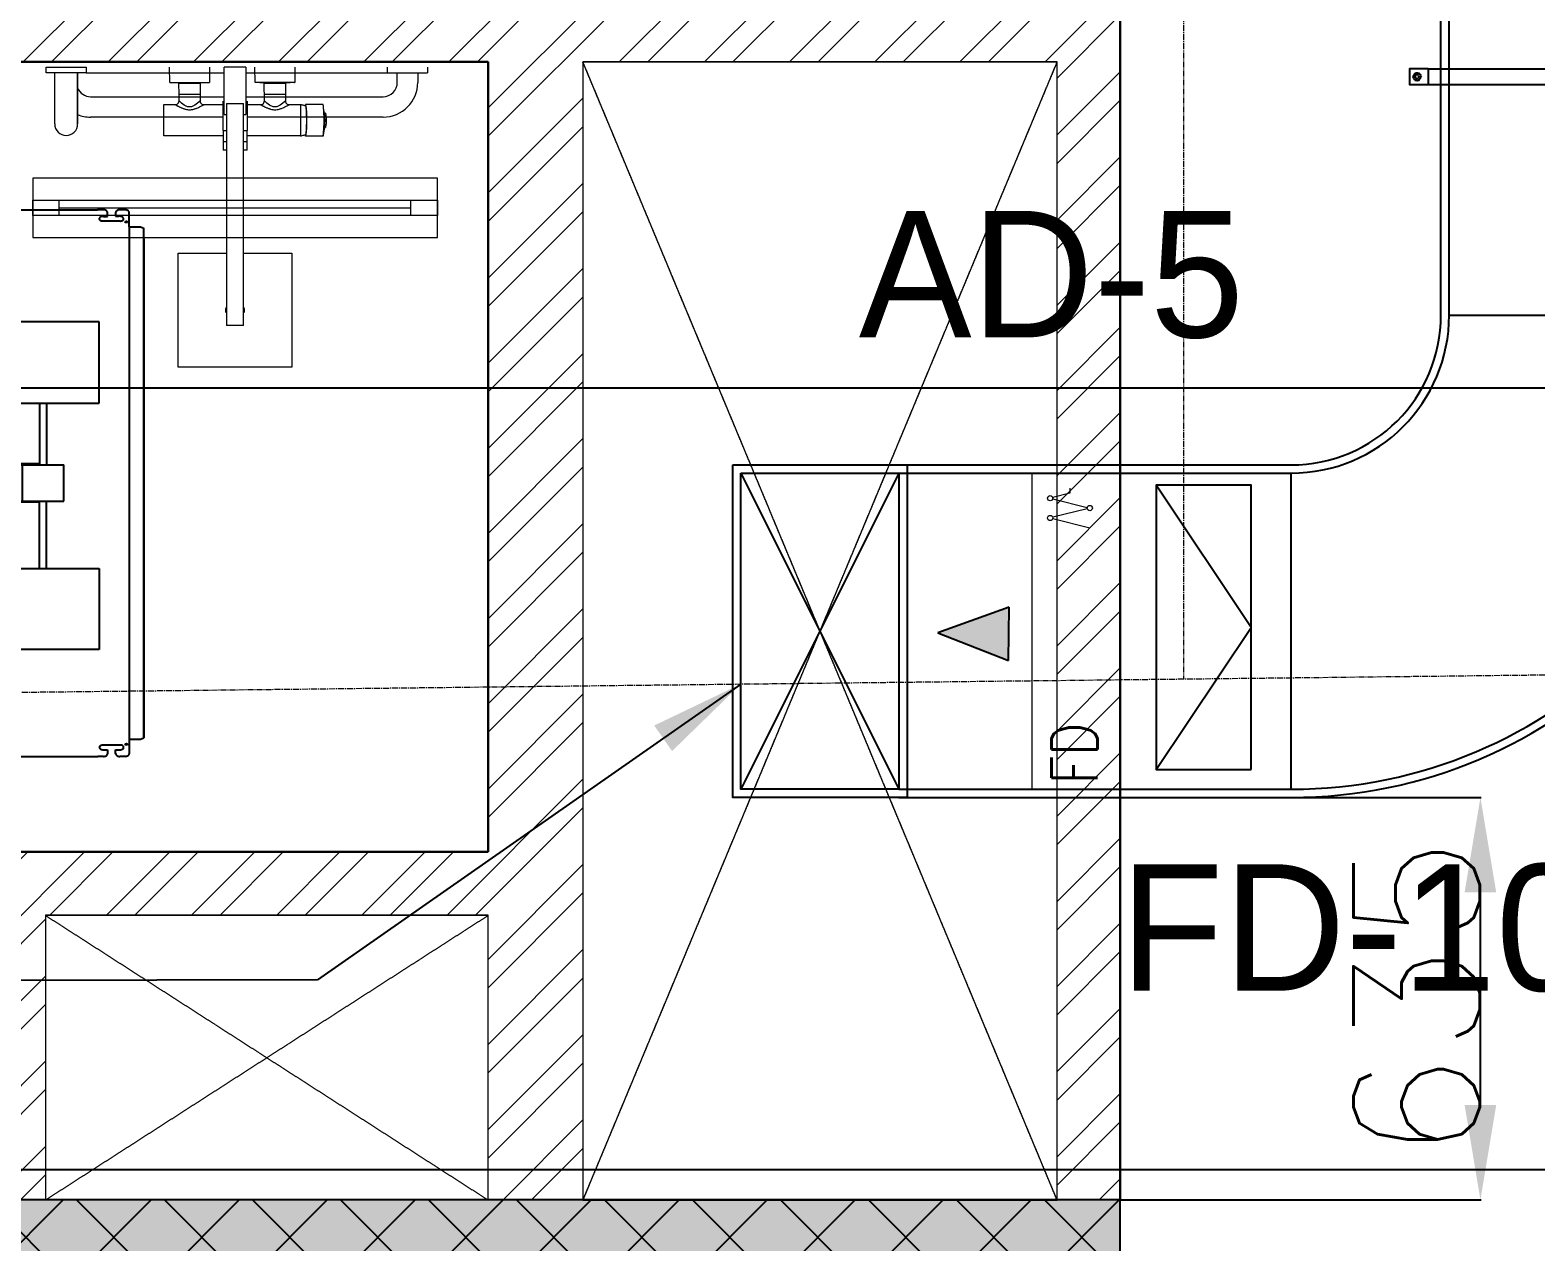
# Model space of a CAD drawing. Header units: millimetres. Extents: x -9226 to 166212, y -13 to 97274.
# Drawn here: x 36126 to 38507, y 34113 to 36030 of the extents above; entities that cross this region are included whole.
import ezdxf
from ezdxf.enums import TextEntityAlignment as Align

# ---------------------------------------------------------------- set-up
doc = ezdxf.new("R2010")
doc.units = ezdxf.units.MM
for name, pattern in [('23491-A-XR-GRID$0$23288-XR-Unit GRIDS$0$CENTER2', [28.575, 19.05, -3.175, 3.175, -3.175]), ('23491-XR-AR-2ND FLOOR PLAN$0$23491-XR-AR-2ND FLOOR PLAN$0$HIDDEN', [9.525, 6.35, -3.175]), ('23491-XR-AR-2ND FLOOR PLAN$0$HIDDEN', [9.525, 6.35, -3.175]), ('HIDDEN', [9.525, 6.35, -3.175])]:
    doc.linetypes.add(name, pattern=pattern)
doc.layers.get('0').update_dxf_attribs({"color": 8})
doc.layers.get('Defpoints').update_dxf_attribs({"color": 8})
for name, color, linetype in [('-EAD', 30, 'Continuous'), ('05 - 2ND - 3RD COLUMNS LAYOUT$0$23491-A-XR-GROUND TO PODIUM 3-COL$0$COLUMN', 8, 'Continuous'), ('05 - 2ND - 3RD COLUMNS LAYOUT$0$23491-A-XR-GROUND TO PODIUM 3-COL$0$HATCH', 8, 'Continuous'), ('1.INS', 8, 'Continuous'), ('1.SAD', 5, 'Continuous'), ('1.STR', 8, 'Continuous'), ('1.support 2', 7, 'Continuous'), ('23491-GN-XR-PLOT LIMIT$0$RETAIL', 8, 'Continuous'), ('cloud', 15, 'Continuous'), ('EAD', 30, 'Continuous'), ('ETA-AC-SUPPORT', 25, 'Continuous'), ('FAD', 3, 'Continuous'), ('LETER LINE', 7, 'Continuous'), ('M-HVAC-FCU-02', 20, 'Continuous'), ('M-HVAC-FCU-05', 20, 'Continuous'), ('UNIT', 20, 'Continuous'), ('VCD SHE', 7, 'Continuous')]:
    doc.layers.add(name, color=color, linetype=linetype)
for name, color, linetype, lineweight in [('1.XREF', 8, 'Continuous', 9), ('23491-A-XR-GRID$0$G-ANNO-GRID', 8, '23491-A-XR-GRID$0$23288-XR-Unit GRIDS$0$CENTER2', 0), ('23491-XR-AR-2ND FLOOR PLAN$0$23491-XR-AR-2ND FLOOR PLAN$0$23491-XR-AR-TYP-FLOOR$0$A-WALL-PATT', 8, 'Continuous', 5), ('23491-XR-AR-2ND FLOOR PLAN$0$23491-XR-AR-2ND FLOOR PLAN$0$A-FIXT-TOIT-PLAN', 8, 'Continuous', 20), ('23491-XR-AR-2ND FLOOR PLAN$0$23491-XR-AR-2ND FLOOR PLAN$0$A-FLOR-OVHD', 8, '23491-XR-AR-2ND FLOOR PLAN$0$23491-XR-AR-2ND FLOOR PLAN$0$HIDDEN', 15), ('23491-XR-AR-2ND FLOOR PLAN$0$23491-XR-AR-2ND FLOOR PLAN$0$A-WALL', 8, 'Continuous', 30), ('23491-XR-AR-2ND FLOOR PLAN$0$23491-XR-AR-2ND FLOOR PLAN$0$A-WALL-CAVI', 8, 'Continuous', 15), ('23491-XR-AR-2ND FLOOR PLAN$0$A-FLOR-OVHD', 8, '23491-XR-AR-2ND FLOOR PLAN$0$HIDDEN', 15), ('23491-XR-AR-2ND FLOOR PLAN$0$A-WALL', 8, 'Continuous', 30), ('23491-XR-AR-2ND FLOOR PLAN$0$A-WALL-CAVI', 8, 'Continuous', 15), ('A-ANNO-DIMS', 8, 'Continuous', 9), ('A-FLOR-OVHD', 15, 'HIDDEN', 15), ('A-WALL-CAVI', 15, 'Continuous', 15), ('HVAC-VOL-SPD-S01-M-01-0400 R-01$0$HVAC-VOL-SPD-S01-M-01-0400 R-01$0$000-VL-M-FD', 20, 'Continuous', 20), ('MH DIM', 15, 'Continuous', 0)]:
    doc.layers.add(name, color=color, linetype=linetype, lineweight=lineweight)
doc.styles.add('HVAC-VOL-SPD-S01-M-01-0400 R-01$0$HVAC-VOL-SPD-S01-M-01-0400 R-01$0$ROMANS', font='romans.shx', dxfattribs={"width": 0.75})
doc.styles.add('ROMANS', font='isocp.shx', dxfattribs={"width": 0.8})
doc.styles.add('SDC-TEXT-ARB', font='sdc-arb.shx', dxfattribs={"height": 0.5})
doc.styles.get("Standard").update_dxf_attribs({"font": 'romans.shx', "height": 200})
doc.dimstyles.new('ISO-25', dxfattribs={"dimtxt": 200, "dimasz": 150, "dimexe": 1.25, "dimexo": 0.625, "dimgap": 1, "dimtad": 1, "dimtoh": 1, "dimdec": 0, "dimrnd": 5, "dimtxsty": 'Standard', "dimcen": 2.5, "dimclrd": 256, "dimclre": 256, "dimclrt": 7, "dimadec": 0, "dimazin": 0, "dimtfac": 1, "dimtdec": 0, "dimtix": 1, "dimtmove": 2, "dimatfit": 3, "dimfxl": 1, "dimarcsym": 1})
doc.dimstyles.new('JSE', dxfattribs={"dimtxt": 50, "dimasz": 150, "dimexe": 0.18, "dimexo": 0.0625, "dimgap": 50, "dimtad": 0, "dimdec": 0, "dimrnd": 5, "dimzin": 0, "dimdsep": 46, "dimtxsty": 'ROMANS', "dimcen": 0.09, "dimclrd": 7, "dimclre": 7, "dimclrt": 7, "dimadec": 0, "dimazin": 0, "dimtfac": 1, "dimtdec": 0, "dimtofl": 0, "dimtmove": 0, "dimatfit": 3, "dimfxl": 1, "dimtolj": 1, "dimtzin": 0, "dimarcsym": 1})

# ---------------------------------------------------------------- blocks, each defined once
blk = doc.blocks.new('23491-GN-XR-PLOT LIMIT')
at = {"layer": '23491-GN-XR-PLOT LIMIT$0$RETAIL', "color": 8}
blk.add_lwpolyline([(48271.7, 23525.6), (50500, 25555.4), (50500, 80172.6), (48692.6, 81480), (5000, 81480), (5000, 71480), (40000, 71480), (40000, 32256.2, 0.000401), (5000, 26236.7), (5000, 16088.4, -0.000496)], format="xyb", close=True, dxfattribs=at)
blk = doc.blocks.new('23491-XR-AR-2ND FLOOR PLAN$0$23491-XR-AR-2ND FLOOR PLAN$0$23261-XR-AR-TO-A-FF$0$AAA')
at = {"color": 8, "linetype": 'ByBlock'}
for p, q in [((19517.5, 6924.5), (19697.5, 6924.5)), ((19517.5, 6744.5), (19517.5, 6924.5)), ((19697.5, 6924.5), (19697.5, 6744.5)), ((19594, 6858.6), (19594, 6777.6)), ((19594, 6858.6), (19621, 6858.6)), ((19621, 6777.6), (19621, 6858.6)), ((19594, 6777.6), (19594, 6507.6)), ((19621, 6507.6), (19621, 6777.6)), ((19594, 6744.5), (19517.5, 6744.5)), ((19697.5, 6744.5), (19621, 6744.5)), ((19588.6, 6581.5), (19588.6, 6568.4)), ((19588.6, 6581.5), (19594, 6581.5)), ((19621, 6581.5), (19626.4, 6581.5)), ((19626.4, 6568.4), (19626.4, 6581.5)), ((19588.6, 6568.4), (19588.6, 6550.4)), ((19588.6, 6568.4), (19594, 6568.4)), ((19594, 6550.4), (19588.6, 6550.4)), ((19588.6, 6504), (19588.6, 6550.4)), ((19621, 6568.4), (19626.4, 6568.4)), ((19626.4, 6550.4), (19621, 6550.4)), ((19626.4, 6550.4), (19626.4, 6568.4)), ((19626.4, 6550.4), (19626.4, 6504)), ((19373.4, 6529.2), (19588.6, 6529.2)), ((19626.4, 6529.2), (19836, 6529.2)), ((19856.5, 6459), (19856.5, 6540)), ((19856.5, 6540), (19856.5, 6459)), ((19892.7, 6540), (19892.7, 6459)), ((19892.7, 6540), (19892.7, 6459)), ((19588.6, 6509.4), (19564.1, 6509.4)), ((19567, 6509.4), (19566.4, 6509.4)), ((19594, 6524.8), (19590.4, 6524.8)), ((19590.4, 6450), (19590.4, 6524.8)), ((19621, 6507.6), (19594, 6507.6)), ((19624.6, 6524.8), (19621, 6524.8)), ((19624.6, 6524.8), (19624.6, 6450)), ((19590.4, 6496.8), (19373.4, 6496.8)), ((19836, 6496.8), (19624.6, 6496.8)), ((19303.2, 6450), (19303.2, 6459)), ((19590.4, 6459), (19303.2, 6459)), ((19318.5, 6459), (19318.5, 6474.3)), ((19350.9, 6474.3), (19350.9, 6459)), ((19366.2, 6459), (19366.2, 6450)), ((19843.2, 6459), (19624.6, 6459)), ((19648, 6450), (19648.2, 6474.2)), ((19843.2, 6450), (19843.2, 6459)), ((19843.2, 6459), (19856.5, 6459)), ((19843.2, 6450), (19843.2, 6459)), ((19843.2, 6459), (19906.2, 6459)), ((19892.7, 6459), (19906.2, 6459)), ((19906.2, 6459), (19906.2, 6450)), ((19906.2, 6459), (19906.2, 6450)), ((19590.4, 6450), (19624.6, 6450)), ((19906.2, 6450), (19843.2, 6450)), ((19906.2, 6450), (19843.2, 6450))]:
    blk.add_line(p, q, dxfattribs=at)
at = {"color": 8, "linetype": 'ByBlock', "flags": 128}
for points in [[(19466.3, 6544.5), (19466.3, 6544.5), (19466.3, 6545), (19467.9, 6557.1), (19468, 6558.5), (19468.1, 6559.4), (19496, 6559.4)], [(19504, 6558.7), (19502.6, 6558.5), (19501.3, 6558.2), (19499.9, 6557.9), (19498.6, 6557.5), (19497.3, 6557), (19496.1, 6556.6), (19496, 6556.5), (19496, 6559.4), (19495, 6556), (19494.3, 6546.8), (19494, 6534.2), (19494.3, 6521.6), (19495, 6512.3), (19496, 6509)], [(19527.8, 6503.6), (19527.6, 6505.1), (19527, 6506.5), (19526.1, 6507.7), (19524.9, 6508.6), (19522.6, 6509.4), (19522, 6509.4), (19504, 6509.4), (19504, 6558.9), (19588.6, 6558.9)], [(19626.4, 6558.9), (19720, 6558.9), (19720, 6509.4), (19702, 6509.4), (19701.3, 6509.4), (19699, 6508.6), (19697.8, 6507.7), (19696.9, 6506.5), (19696.3, 6505.1), (19696.1, 6503.6)], [(19466.5, 6545.7), (19465.5, 6545.6), (19464.5, 6545.5)], [(19464.5, 6522.8), (19465.5, 6522.7), (19466.5, 6522.6)], [(19466.3, 6523.8), (19466.3, 6523.7), (19466.4, 6522.8), (19466.7, 6520.3), (19467.4, 6515), (19467.8, 6511.5), (19468, 6510.1), (19468.1, 6509), (19468.1, 6509), (19496, 6509), (19496, 6511.8), (19497.2, 6511.3), (19498.5, 6510.9), (19499.8, 6510.5), (19501.2, 6510.2), (19502.5, 6509.9), (19503.9, 6509.7), (19504, 6509.6)], [(19513, 6450), (19513.2, 6474.2), (19527.7, 6475.2), (19527.9, 6503.7), (19528.9, 6504.7), (19531.9, 6507.3), (19536, 6510.5), (19541.4, 6513), (19547.5, 6513), (19552.9, 6510.5), (19557.1, 6507.3), (19560, 6504.7), (19561.1, 6503.6), (19561.3, 6475.2), (19561.4, 6475.2), (19575.7, 6474.2), (19576, 6450)], [(19565.4, 6509.2), (19564, 6508.6), (19562.8, 6507.7), (19561.9, 6506.5), (19561.3, 6505.1), (19561.1, 6503.6)], [(19662.8, 6503.6), (19662.6, 6505.1), (19662, 6506.5), (19661.1, 6507.7), (19659.9, 6508.6), (19657.6, 6509.4), (19657, 6509.4), (19626.4, 6509.4)], [(19710.7, 6474.2), (19648.2, 6474.2), (19648.3, 6474.3), (19662.7, 6475.2), (19662.9, 6503.7), (19663.9, 6504.7), (19666.9, 6507.3), (19671, 6510.5), (19676.4, 6513), (19682.5, 6513), (19687.9, 6510.5), (19692.1, 6507.3), (19695, 6504.7), (19696.1, 6503.6), (19696.1, 6493.2), (19696.3, 6475.2), (19696.4, 6475.2), (19710.7, 6474.2), (19711, 6450)], [(19527.8, 6493.2), (19544.5, 6493.2), (19561.1, 6493.2)], [(19662.8, 6493.2), (19679.5, 6493.2), (19696.1, 6493.2)], [(19513.3, 6474.3), (19513.2, 6474.2), (19575.7, 6474.2)], [(19561, 6475.2), (19544.5, 6475.2), (19527.9, 6475.2)], [(19696.3, 6475.2), (19679.5, 6475.2), (19662.7, 6475.2)]]:
    blk.add_lwpolyline(points, dxfattribs=at)
at = {"color": 8, "linetype": 'ByBlock'}
for centre, radius, start, end in [((19607.5, 6834.5), 15.1, 163.2751, 180), ((19607.5, 6834.5), 15.1, 0, 16.7249), ((19607.5, 6834.5), 15.1, 180, 196.7249), ((19607.5, 6834.5), 15.1, 343.2751, 0), ((19874.6, 6540), 18.1, 360, 180), ((19874.6, 6540), 18.1, 360, 180), ((19373.4, 6474.3), 54.9, 90, 180), ((19836, 6474.3), 54.9, 67.793, 90), ((19373.4, 6474.3), 22.5, 90, 180), ((19836, 6474.3), 22.5, 22.7572, 90)]:
    blk.add_arc(centre, radius, start, end, dxfattribs=at)
at = {"color": 8, "linetype": 'ByBlock', "extrusion": (0, 0, -1)}
for start_param, end_param in [(4.712389, 4.717081), (4.707697, 4.712389)]:
    blk.add_ellipse((19515.6, 6534.2), major_axis=(0, 52.4), ratio=0.998719, start_param=start_param, end_param=end_param, dxfattribs=at)
at = {"color": 8, "linetype": 'ByBlock'}
for points, knots in [([(19468.1, 6559.4), (19468, 6558.3), (19467.8, 6556.2), (19467.4, 6552), (19466.9, 6544.7), (19466.7, 6538.4), (19466.7, 6534.2)], [0, 0, 0, 0, 0.125, 0.25, 0.5, 1, 1, 1, 1]), ([(19496, 6511.8), (19495.7, 6512), (19495.4, 6513.2), (19495, 6516.2), (19494.8, 6518.3), (19494.7, 6520.1), (19494.6, 6522), (19494.5, 6524.7), (19494.4, 6528.5), (19494.3, 6532.4), (19494.3, 6535.6), (19494.3, 6538.4), (19494.4, 6541.6), (19494.5, 6545.1), (19494.7, 6548.3), (19494.9, 6551), (19495.1, 6553.3), (19495.5, 6555.6), (19495.8, 6556.4), (19496, 6556.5)], [-1, -1, -1, -1, -0.861111, -0.791667, -0.756944, -0.722222, -0.6875, -0.652778, -0.583333, -0.513889, -0.479167, -0.444444, -0.388889, -0.333333, -0.277778, -0.222222, -0.166667, -0.111111, 0, 0, 0, 0]), ([(19466.4, 6545.2), (19466.2, 6544.4), (19465.9, 6542.7), (19465.5, 6540), (19465.3, 6537.1), (19465.2, 6535.1), (19465.2, 6534.2)], [0.0424045, 0.0424045, 0.0424045, 0.0424045, 0.25, 0.5, 0.75, 1, 1, 1, 1]), ([(19465.2, 6534.2), (19465.2, 6533.2), (19465.3, 6531.3), (19465.5, 6528.4), (19465.9, 6525.6), (19466.2, 6523.9), (19466.4, 6523.1)], [0, 0, 0, 0, 0.25, 0.5, 0.75, 0.9575954, 0.9575954, 0.9575954, 0.9575954]), ([(19534.1, 6515.4), (19533.3, 6515.1), (19531.5, 6514.3), (19528.8, 6513.1), (19526.7, 6512.1), (19524.8, 6511), (19523.4, 6510.3), (19522.5, 6509.8), (19521.9, 6509.5), (19521.9, 6509.4), (19522, 6509.4)], [0.6680269, 0.6680269, 0.6680269, 0.6680269, 0.7083333, 0.75, 0.7916667, 0.8333333, 0.875, 0.9166667, 0.9583333, 0.9999877, 0.9999877, 0.9999877, 0.9999877]), ([(19554.7, 6515.4), (19554.1, 6515.6), (19553, 6516), (19550.6, 6516.7), (19547.7, 6517.3), (19544.5, 6517.5), (19541.2, 6517.3), (19538.3, 6516.7), (19536, 6516), (19534.8, 6515.6), (19534.2, 6515.4)], [0.3333333, 0.3333333, 0.3333333, 0.3333333, 0.3611111, 0.3888889, 0.4444444, 0.5, 0.5555556, 0.6111111, 0.6388889, 0.6666667, 0.6666667, 0.6666667, 0.6666667]), ([(19567, 6509.4), (19567, 6509.4), (19566.9, 6509.5), (19566.4, 6509.8), (19565.8, 6510.1), (19565, 6510.5), (19564, 6511.1), (19562.9, 6511.7), (19561.5, 6512.4), (19560, 6513.2), (19558.3, 6513.9), (19556.5, 6514.7), (19555.4, 6515.2), (19554.8, 6515.4)], [0.0000145, 0.0000145, 0.0000145, 0.0000145, 0.0555556, 0.0833333, 0.1111111, 0.1388889, 0.1666667, 0.1944444, 0.2222222, 0.25, 0.2777778, 0.3055556, 0.3311596, 0.3311596, 0.3311596, 0.3311596]), ([(19669.1, 6515.4), (19668.3, 6515.1), (19666.5, 6514.3), (19663.8, 6513.1), (19661.7, 6512.1), (19659.8, 6511), (19658.4, 6510.3), (19657.5, 6509.8), (19656.9, 6509.5), (19656.9, 6509.4), (19657, 6509.4)], [0.6680252, 0.6680252, 0.6680252, 0.6680252, 0.7083333, 0.75, 0.7916667, 0.8333333, 0.875, 0.9166667, 0.9583333, 0.9999855, 0.9999855, 0.9999855, 0.9999855]), ([(19689.7, 6515.4), (19689.1, 6515.6), (19688, 6516), (19685.6, 6516.7), (19682.7, 6517.3), (19679.5, 6517.5), (19676.2, 6517.3), (19673.3, 6516.7), (19671, 6516), (19669.8, 6515.6), (19669.2, 6515.4)], [0.3333333, 0.3333333, 0.3333333, 0.3333333, 0.3611111, 0.3888889, 0.4444444, 0.5, 0.5555556, 0.6111111, 0.6388889, 0.6666667, 0.6666667, 0.6666667, 0.6666667]), ([(19702, 6509.4), (19702, 6509.4), (19701.9, 6509.5), (19701.4, 6509.8), (19700.8, 6510.1), (19700, 6510.5), (19699, 6511.1), (19697.9, 6511.7), (19696.5, 6512.4), (19695, 6513.2), (19693.3, 6513.9), (19691.5, 6514.7), (19690.4, 6515.2), (19689.8, 6515.4)], [0.0000123, 0.0000123, 0.0000123, 0.0000123, 0.0555556, 0.0833333, 0.1111111, 0.1388889, 0.1666667, 0.1944444, 0.2222222, 0.25, 0.2777778, 0.3055556, 0.3311561, 0.3311561, 0.3311561, 0.3311561])]:
    blk.add_open_spline(points, degree=3, knots=knots, dxfattribs=at)
for points in [[(19463.3, 6534.4), (19463.3, 6535.3), (19463.4, 6537.2), (19463.6, 6540), (19464, 6542.8), (19464.3, 6544.6), (19464.5, 6545.5)], [(19464.5, 6522.8), (19464.3, 6523.7), (19464, 6525.6), (19463.6, 6528.3), (19463.4, 6531.1), (19463.3, 6533), (19463.3, 6533.9)], [(19465.7, 6527.2), (19465.7, 6527.4), (19465.7, 6527.6), (19465.7, 6527.8)], [(19466.7, 6534.2), (19466.7, 6530), (19466.9, 6521.5), (19467.7, 6513.2), (19468.1, 6509)]]:
    blk.add_open_spline(points, degree=3, dxfattribs=at)
blk = doc.blocks.new('23491-XR-AR-2ND FLOOR PLAN$0$23491-XR-AR-2ND FLOOR PLAN$0$23261-XR-AR-TO-A-FF$0$Slim Fr Drain Vitra')
at = {"color": 8}
for p, q in [((42, -12), (42, 12)), ((42, 0), (598, 0)), ((598, -12), (598, 12))]:
    blk.add_line(p, q, dxfattribs=at)
for points in [[(0, -47), (640, -47), (640, 47), (0, 47)], [(0, 12), (640, 12), (640, -12), (0, -12)]]:
    blk.add_lwpolyline(points, close=True, dxfattribs=at)
blk = doc.blocks.new('23491-XR-AR-2ND FLOOR PLAN')
at = {"layer": '23491-XR-AR-2ND FLOOR PLAN$0$23491-XR-AR-2ND FLOOR PLAN$0$23491-XR-AR-TYP-FLOOR$0$A-WALL-PATT'}
h = blk.add_hatch(dxfattribs=at)
h.set_pattern_fill('ANSI32', color=8, scale=10)
h.paths.add_polyline_path([(37250, 39930), (37250, 39480), (37750, 39480), (37750, 39930)], flags=16)
h.paths.add_polyline_path([(36049.8, 34179.7), (36150, 34179.8), (36150, 34630), (36850, 34630), (36850, 34179.8), (37000, 34179.8), (37000.3, 35979.5), (37750, 35979.5), (37750, 34179.6), (37850, 34179.9), (37850, 36080), (37250, 36080), (37250, 39380), (37850, 39380), (37850, 40080), (36350, 40080), (36350, 41010), (36250, 41010), (36250, 39755.5), (36350, 39755.5), (36350, 39930), (37150, 39930), (37150, 36080), (34900, 36080), (34900, 35980), (36850, 35980), (36850, 34730), (36049.8, 34730)])
at = {"layer": '23491-XR-AR-2ND FLOOR PLAN$0$23491-XR-AR-2ND FLOOR PLAN$0$A-FLOR-OVHD', "color": 8, "ltscale": 0.1}
blk.add_line((37750, 34179.8), (37000, 35980), dxfattribs=at)
at = {"layer": '23491-XR-AR-2ND FLOOR PLAN$0$23491-XR-AR-2ND FLOOR PLAN$0$A-WALL', "color": 8}
for p, q in [((37850, 34380.3, 0), (37850, 36930, 0)), ((34900, 35980, 0), (36850, 35980, 0))]:
    blk.add_line(p, q, dxfattribs=at)
blk.add_lwpolyline([(36850, 34730), (36049.8, 34730), (36049.8, 34179.8)], dxfattribs=at)
at = {"layer": '23491-XR-AR-2ND FLOOR PLAN$0$23491-XR-AR-2ND FLOOR PLAN$0$A-WALL-CAVI', "color": 8}
blk.add_lwpolyline([(36850, 34179.8), (36850, 34630), (36149.9, 34630), (36150.1, 34179.8)], dxfattribs=at)
at = {"layer": '23491-XR-AR-2ND FLOOR PLAN$0$A-FLOR-OVHD', "color": 8, "ltscale": 0.1}
blk.add_line((37750, 35980), (37000, 34179.8), dxfattribs=at)
at = {"layer": '23491-XR-AR-2ND FLOOR PLAN$0$A-WALL', "color": 8}
for points in [[(37850, 36080), (37849.9, 34179.8)], [(36850, 35980), (36850, 34730)]]:
    blk.add_lwpolyline(points, dxfattribs=at)
at = {"layer": '23491-XR-AR-2ND FLOOR PLAN$0$A-WALL-CAVI', "color": 8}
blk.add_lwpolyline([(37000, 34179.8), (37750, 34179.8), (37750, 35980), (37000, 35980)], close=True, dxfattribs=at)
at = {"layer": '23491-XR-AR-2ND FLOOR PLAN$0$23491-XR-AR-2ND FLOOR PLAN$0$A-FIXT-TOIT-PLAN', "color": 8}
for name, p, rotation in [('23491-XR-AR-2ND FLOOR PLAN$0$23491-XR-AR-2ND FLOOR PLAN$0$23261-XR-AR-TO-A-FF$0$AAA', (56057.4, 42421.5), 179.9999475579284), ('23491-XR-AR-2ND FLOOR PLAN$0$23491-XR-AR-2ND FLOOR PLAN$0$23261-XR-AR-TO-A-FF$0$Slim Fr Drain Vitra', (36129.9, 35749), 359.9999475579285)]:
    blk.add_blockref(name, p, dxfattribs=dict(at, rotation=rotation))
at = {"layer": '23491-XR-AR-2ND FLOOR PLAN$0$A-WALL-CAVI', "color": 8}
blk.add_blockref('23491-GN-XR-PLOT LIMIT', (0, 0), dxfattribs=at)
blk = doc.blocks.new('23491-A-XR-GRID')
at = {"layer": '23491-A-XR-GRID$0$G-ANNO-GRID', "color": 8, "ltscale": 0.5}
for p, q in [((37950, 96273.8), (37950, 35003.6)), ((-8075.9, 34477.8, 0), (57037.1, 35221.7, 2.3))]:
    blk.add_line(p, q, dxfattribs=at)
blk = doc.blocks.new('05 - 2ND - 3RD COLUMNS LAYOUT')
at = {"layer": '05 - 2ND - 3RD COLUMNS LAYOUT$0$23491-A-XR-GROUND TO PODIUM 3-COL$0$HATCH'}
h = blk.add_hatch(color=256, dxfattribs=at)
h.dxf.hatch_style = 1
h.paths.add_polyline_path([(30249.9, 33879.8), (37449.9, 33879.8), (37449.9, 31479.8), (37849.9, 31479.8), (37849.9, 34179.8), (29849.9, 34179.8), (29849.9, 31479.8), (30249.9, 31479.8)])
h.paths.add_polyline_path([(37449.9, 26079.8), (37449.9, 28479.8), (37849.9, 28479.8), (37849.9, 25779.8), (37449.9, 25779.8), (32549.9, 25779.8), (32549.9, 28479.8), (32849.9, 28479.8), (32849.9, 26079.8)])
h.paths.add_polyline_path([(26849.9, 34179.8), (27249.9, 34179.8), (27249.9, 30729.8), (26849.9, 30729.8)])
h.paths.add_polyline_path([(37849.9, 65579.7), (30399.9, 65579.7), (30399.9, 69079.7), (37849.9, 69079.7), (37849.9, 68679.7), (30799.9, 68679.7), (30799.9, 65979.7), (37849.9, 65979.7)])
h.paths.add_polyline_path([(34941.6, 24514.7), (35009.4, 24120.5), (37883.8, 24614.4), (37816.1, 25008.7)])
h.paths.add_polyline_path([(34220.9, 23985), (34153.2, 24379.2), (31393.6, 23905.1), (30462.2, 29325.6), (27209.9, 28766.7), (28209.1, 22952), (28504.7, 23002.8), (27556.3, 28521.9), (30217.3, 28979.1), (31098, 23854.2), (31165.7, 23460)])
at = {"layer": '05 - 2ND - 3RD COLUMNS LAYOUT$0$23491-A-XR-GROUND TO PODIUM 3-COL$0$COLUMN', "elevation": 0}
blk.add_lwpolyline([(30249.9, 33879.8), (37449.9, 33879.8), (37449.9, 31479.8), (37849.9, 31479.8), (37849.9, 34179.8), (29849.9, 34179.8), (29849.9, 31479.8), (30249.9, 31479.8)], close=True, dxfattribs=at)
blk = doc.blocks.new('XREF')
at = {"layer": 'A-ANNO-DIMS', "color": 8}
blk.add_blockref('23491-XR-AR-2ND FLOOR PLAN', (0, 0), dxfattribs=at)
blk.add_blockref('23491-A-XR-GRID', (0, 0))
at = {"layer": 'A-ANNO-DIMS'}
blk.add_blockref('05 - 2ND - 3RD COLUMNS LAYOUT', (0, 0), dxfattribs=at)
blk = doc.blocks.new('I LOVE U05 - 2ND - 3RD COLUMNS LAYOUT$0$1-3 WALLS')
at = {"layer": '05 - 2ND - 3RD COLUMNS LAYOUT$0$23491-A-XR-GROUND TO PODIUM 3-COL$0$HATCH'}
h = blk.add_hatch(dxfattribs=at)
h.set_pattern_fill('ANSI37', color=15, scale=31)
h.set_pattern_definition([(45, (-33338.86, -7777.25), (-69.596985, 69.596985), []), (135, (-33338.86, -7777.25), (-69.596985, -69.596985), [])])
h.paths.add_polyline_path([(31856, 34973.4), (39056, 34973.4), (39056, 32573.4), (39456, 32573.4), (39456, 35273.4), (31456, 35273.4), (31456, 32573.4), (31856, 32573.4)])
h.paths.add_polyline_path([(39056, 27173.4), (39056, 29573.4), (39456, 29573.4), (39456, 26873.4), (39056, 26873.4), (34156, 26873.4), (34156, 29573.4), (34456, 29573.4), (34456, 27173.4)])
h.paths.add_polyline_path([(28456, 35273.4), (28856, 35273.4), (28856, 31823.4), (28456, 31823.4)])
h.paths.add_polyline_path([(39456, 66673.4), (32006, 66673.4), (32006, 70173.4), (39456, 70173.4), (39456, 69773.4), (32406, 69773.4), (32406, 67073.4), (39456, 67073.4)])
h.paths.add_polyline_path([(36547.7, 25608.4), (36615.4, 25214.2), (39489.9, 25708.1), (39422.1, 26102.3)])
h.paths.add_polyline_path([(35827, 25078.7), (35759.3, 25472.9), (32999.7, 24998.7), (32068.3, 30419.3), (28815.9, 29860.4), (29815.2, 24045.6), (30110.8, 24096.4), (29162.4, 29615.5), (31823.4, 30072.8), (32704, 24947.9), (32771.8, 24553.7)])
at = {"layer": '05 - 2ND - 3RD COLUMNS LAYOUT$0$23491-A-XR-GROUND TO PODIUM 3-COL$0$COLUMN', "color": 15, "elevation": 0}
blk.add_lwpolyline([(31856, 34973.4), (39056, 34973.4), (39056, 32573.4), (39456, 32573.4), (39456, 35273.4), (31456, 35273.4), (31456, 32573.4), (31856, 32573.4)], close=True, dxfattribs=at)
blk = doc.blocks.new('I LOVE U05 - 2ND - 3RD COLUMNS LAYOUT')
at = {"color": 15}
blk.add_blockref('I LOVE U05 - 2ND - 3RD COLUMNS LAYOUT$0$1-3 WALLS', (0, 0), dxfattribs=at)
blk = doc.blocks.new('I LOVE UA$C815f66f9')
at = {"layer": '23491-XR-AR-2ND FLOOR PLAN$0$A-FLOR-OVHD', "ltscale": 0.1}
blk.add_line((37750, 34179.8), (37000, 35980), dxfattribs=at)
at = {"layer": '23491-XR-AR-2ND FLOOR PLAN$0$A-WALL-CAVI'}
blk.add_lwpolyline([(36850, 34179.8), (36850, 34630), (36149.9, 34630), (36150.1, 34179.8)], dxfattribs=at)
at = {"layer": 'A-FLOR-OVHD', "ltscale": 0.1}
for p, q in [((37750, 35980), (37000, 34179.8)), ((36850, 34179.8), (36149.9, 34630)), ((36150.1, 34180), (36850, 34630))]:
    blk.add_line(p, q, dxfattribs=at)
at = {"layer": 'A-WALL-CAVI'}
blk.add_lwpolyline([(37000, 34179.8), (37750, 34179.8), (37750, 35980), (37000, 35980)], close=True, dxfattribs=at)
blk = doc.blocks.new('I LOVE USTR')
at = {"layer": 'MH DIM', "color": 15}
blk.add_blockref('I LOVE U05 - 2ND - 3RD COLUMNS LAYOUT', (-1606, -1093.4, 0), dxfattribs=at)
at = {"layer": 'MH DIM', "color": 7}
blk.add_blockref('I LOVE UA$C815f66f9', (0, 0), dxfattribs=at)
blk = doc.blocks.new('A$C32d94600')
at = {"layer": 'cloud', "color": 15}
blk.add_blockref('I LOVE USTR', (-5100, -86375.9, 0), dxfattribs=at)
blk = doc.blocks.new('*U263')
at = {"layer": 'HVAC-VOL-SPD-S01-M-01-0400 R-01$0$HVAC-VOL-SPD-S01-M-01-0400 R-01$0$000-VL-M-FD'}
for p, q in [((228, 106.6), (213.4, 48.1)), ((243.7, 52.1), (230.1, 106.6)), ((259.3, 106.6), (245.7, 52.1)), ((268.2, 79.4), (261.3, 106.6)), ((276, 79.4), (268.2, 79.4))]:
    blk.add_line(p, q, dxfattribs=at)
blk.add_lwpolyline([(-200, 140), (-200, 0), (300, 0), (300, 140)], close=True, dxfattribs=at)
for centre in [(229, 110.7), (260.3, 110.7), (244.7, 48.1)]:
    blk.add_circle(centre, 4.17, dxfattribs=at)
at = {"layer": 'HVAC-VOL-SPD-S01-M-01-0400 R-01$0$HVAC-VOL-SPD-S01-M-01-0400 R-01$0$000-VL-M-FD', "style": 'HVAC-VOL-SPD-S01-M-01-0400 R-01$0$HVAC-VOL-SPD-S01-M-01-0400 R-01$0$ROMANS', "width": 0.8}
blk.add_text('FD', height=72.53, rotation=360, dxfattribs=at).set_placement((-191.9, 72.2), align=Align.MIDDLE_LEFT)
blk = doc.blocks.new('HVAC-VOL-SPD-S01-M-01-0400 R-01$0$HVAC-VOL-SPD-S01-M-01-0400 R-01$0$A$C2F9C6816')
blk.add_hatch(color=256).paths.add_polyline_path([(-198.8, -78.6), (-398.8, -153.6), (-198.8, -228.6)])
for p, q in [((-198.8, -78.6), (-398.8, -153.6)), ((-198.8, -228.6), (-198.8, -78.6)), ((-398.8, -153.6), (-198.8, -228.6))]:
    blk.add_line(p, q)
blk = doc.blocks.new('t')
at = {"layer": 'ETA-AC-SUPPORT', "color": 7, "linetype": 'HIDDEN', "ltscale": 0.3, "extrusion": (2.40653e-07, 5.25136e-08, 1)}
for p, q in [((4429.3, -9484.4, 0), (4379.3, -9484.4, 0)), ((4392.9, -9513, 0), (4404.3, -9506.4, 0)), ((4415.8, -9513, 0), (4404.3, -9506.4, 0)), ((4392.9, -9526.2, 0), (4392.9, -9513, 0)), ((4392.9, -9526.2, 0), (4404.3, -9532.9, 0)), ((4415.8, -9526.2, 0), (4404.3, -9532.9, 0)), ((4415.8, -9526.2, 0), (4415.8, -9513, 0))]:
    blk.add_line(p, q, dxfattribs=at)
at = {"layer": 'ETA-AC-SUPPORT', "color": 7, "linetype": 'Continuous', "ltscale": 0.3, "extrusion": (2.40653e-07, 5.25136e-08, 1), "elevation": 0}
blk.add_lwpolyline([(4429.3, -9484.4), (4429.3, -9543.9), (4379.3, -9543.9), (4379.3, -9484.4)], dxfattribs=at)
at = {"layer": 'ETA-AC-SUPPORT', "color": 7, "linetype": 'HIDDEN', "ltscale": 0.3, "extrusion": (2.40653e-07, 5.25136e-08, 1)}
for radius in [11.5, 6]:
    blk.add_circle((4404.3, -9519.6, 0), radius, dxfattribs=at)
blk = doc.blocks.new('*U562')
at = {"layer": 'ETA-AC-SUPPORT', "color": 7, "linetype": 'Continuous', "ltscale": 0.3, "extrusion": (2.40653e-07, 5.25136e-08, 1)}
for p, q in [((4404.3, -8951.9, 0), (4404.3, -9514.1, 0)), ((4429.3, -8951.9, 0), (4429.3, -9514.1, 0))]:
    blk.add_line(p, q, dxfattribs=at)
at = {"color": 7, "linetype": 'Continuous', "xscale": -0.5, "yscale": 0.5, "zscale": 0.5, "rotation": 180}
blk.add_blockref('t', (2214.7, -13694.1, 0), dxfattribs=at)
at = {"color": 7, "linetype": 'Continuous', "xscale": 0.5, "yscale": 0.5, "zscale": 0.5}
blk.add_blockref('t', (2214.7, -4771.9, 0), dxfattribs=at)
blk = doc.blocks.new('AD-10')
at = {"layer": 'VCD SHE'}
blk.add_lwpolyline([(38123, 33710.5), (38573, 33710.5), (38573, 33860.5), (38123, 33860.5)], close=True, dxfattribs=at)
blk.add_lwpolyline([(38123, 33860.5), (38348, 33710.5), (38573, 33860.5)], dxfattribs=at)
blk = doc.blocks.new('*D395')
at = {"layer": 'Defpoints', "color": 0, "transparency": 16777216}
for p in [(37879.9, 34816.2, 0), (38419.7, 34816.2), (37850, 34179.4, 0)]:
    blk.add_point(p, dxfattribs=at)
at = {"layer": 'VCD SHE', "lineweight": -2, "transparency": 16777216}
for p, q in [((37880.6, 34816.2), (38421, 34816.2)), ((38419.7, 34329.4), (38419.7, 34666.2)), ((37850.6, 34179.4), (38421, 34179.4))]:
    blk.add_line(p, q, dxfattribs=at)
at = {"layer": 'VCD SHE', "transparency": 16777216}
for points in [[(38394.7, 34666.2), (38444.7, 34666.2), (38419.7, 34816.2)], [(38394.7, 34329.4), (38444.7, 34329.4), (38419.7, 34179.4)]]:
    blk.add_solid(points, dxfattribs=at)
at = {"layer": 'VCD SHE', "color": 7, "transparency": 16777216, "insert": (38318.7, 34497.8), "char_height": 200, "attachment_point": 5, "rotation": 90}
blk.add_mtext('635', dxfattribs=at)
blk = doc.blocks.new('865')
at = {"layer": 'M-HVAC-FCU-02', "color": 30}
for p, q in [((-402.3, -23.8), (-402.3, -43.8)), ((402.3, -23.8), (402.3, -43.8)), ((-402.3, -43.8), (-412.3, -53.8)), ((402.3, -43.8), (-402.3, -43.8)), ((402.3, -43.8), (412.3, -53.8)), ((-402.3, -63.8), (-412.3, -53.8)), ((-402.3, -63.8), (-412.3, -73.8)), ((-402.3, -83.8), (-412.3, -73.8)), ((402.3, -63.8), (-402.3, -63.8)), ((402.3, -63.8), (412.3, -53.8)), ((402.3, -63.8), (412.3, -73.8)), ((402.3, -83.8), (412.3, -73.8)), ((402.3, -83.8), (-402.3, -83.8))]:
    blk.add_line(p, q, dxfattribs=at)
at = {"layer": 'M-HVAC-FCU-05', "color": 30}
for p, q in [((-422, 586.7), (-419.6, 592.1)), ((-422, 567.1), (-422, 586.7)), ((419.1, 592.3), (-419.6, 592.1)), ((-402.5, 592.1), (419.1, 592.3)), ((421.5, 586.9), (419.1, 592.3)), ((421.5, 567.3), (421.5, 586.9)), ((-450.2, 561.3), (-450.2, 551.6)), ((-422, 567.6), (-445.8, 567.6)), ((-439.4, 544.6), (-439.4, 550.6)), ((-431.6, 552.7), (-431.6, 523.1)), ((-422, 567.6), (421.5, 567.8)), ((421.5, 567.8), (445.3, 567.8)), ((431.1, 552.9), (431.2, 523.4)), ((438.9, 544.9), (438.9, 550.8)), ((449.7, 561.5), (449.7, 551.9)), ((-450.2, 524.3), (-450.2, 514.9)), ((-439.2, 531.3), (-445.9, 531.3)), ((-445.1, 544.6), (-439.4, 544.6)), ((-439.2, 524.5), (-439.2, 531.3)), ((438.7, 531.6), (445.5, 531.6)), ((438.7, 524.8), (438.7, 531.6)), ((444.7, 544.9), (438.9, 544.9)), ((449.7, 524.6), (449.7, 515.1)), ((-450, 47.3), (-450.2, 514.9)), ((-132, 517.4), (-265.5, 517.3)), ((-265.5, 517.3), (-265.4, 329.5)), ((-131.9, 329.6), (-132, 517.4)), ((140.3, 517.5), (273.7, 517.5)), ((140.3, 329.6), (140.3, 517.5)), ((273.7, 517.5), (273.8, 329.7)), ((450, 47.6), (449.7, 515.1)), ((29.7, 458.4), (-30.5, 458.4)), ((-30.4, 388.7), (-30.5, 458.4)), ((29.8, 388.7), (29.7, 458.4)), ((-132, 429.5), (-30.5, 429.5)), ((140.3, 429.5), (29.8, 429.5)), ((-132, 417.5), (-30.4, 417.6)), ((-31.8, 417.6), (-31.8, 329.6)), ((-30.4, 417.6), (-31.8, 417.6)), ((-30.4, 329.6), (-30.4, 417.6)), ((29.8, 329.6), (29.8, 417.6)), ((29.8, 417.6), (31.1, 417.6)), ((140.3, 417.6), (29.8, 417.6)), ((31.1, 417.6), (31.1, 329.6)), ((-30.4, 388.7), (29.8, 388.7)), ((418.7, 329.7), (-419, 329.5)), ((-418.9, 287.8), (-419, 329.5)), ((-417.9, 327.9), (417.6, 328.2)), ((-417.9, 327.9), (-417.9, 287.8)), ((-265.4, 329.5), (-131.9, 329.6)), ((-31.8, 329.6), (-30.4, 329.6)), ((31.1, 329.6), (29.8, 329.6)), ((273.8, 329.7), (140.3, 329.6)), ((417.6, 328.2), (417.6, 288.1)), ((418.7, 288.1), (418.7, 329.7)), ((-450.1, 287.8), (449.9, 288.1)), ((-531, 268.5), (-450.1, 268.6)), ((-530.9, -0.2), (-531, 268.5)), ((-480.8, 157), (-480.8, 182.5)), ((-480.8, 182.5), (-450, 182.5)), ((-450, 157), (-480.8, 157)), ((-480.8, 111.4), (-450, 111.4)), ((-480.8, 86), (-480.8, 111.4)), ((-450, 86), (-480.8, 86)), ((-450, 47.3), (-450, 56.9)), ((450, 47.6), (450, 57.2)), ((-445.7, 27), (-439, 27)), ((-439.2, 40.3), (-445, 40.3)), ((-439.2, 46.3), (-439.2, 40.3)), ((-439, 27), (-439, 20.2)), ((-431.4, 18.8), (-431.4, 48.4)), ((431.4, 19), (431.4, 48.6)), ((439, 27.3), (439, 20.4)), ((445.7, 27.3), (439, 27.3)), ((439.2, 46.5), (439.2, 40.6)), ((439.2, 40.6), (445, 40.6)), ((-450, 6.3), (-450, 20)), ((-420.5, -0.1), (420.5, 0.1)), ((402.3, 0.1), (402.3, -23.7)), ((420.2, 0.1), (444.7, 0.1)), ((450, 6.6), (450, 20.3)), ((-435, -0.1), (-530.9, -0.2)), ((-420.2, -0.1), (-444.7, -0.1)), ((-402.3, -0.1), (-402.3, -23.9)), ((402.3, -23.7), (-402.3, -23.9)), ((402.3, -23.7), (-402.3, -23.9))]:
    blk.add_line(p, q, dxfattribs=at)
at = {"layer": 'M-HVAC-FCU-05', "color": 30, "lineweight": 18}
for p, q in [((-300.6, 316.9), (307.7, 317.1)), ((-300.6, 233.5), (-300.6, 316.9)), ((307.7, 317.1), (307.7, 233.7)), ((307.7, 233.7), (-300.6, 233.5))]:
    blk.add_line(p, q, dxfattribs=at)
at = {"layer": 'M-HVAC-FCU-05', "color": 30}
for points in [[(-445.8, 567.6, 0.14745), (-447.3, 567.2, 0.057538), (-447.9, 566.8, 0.043631), (-448.4, 566.2, 0.037373), (-448.9, 565.4, 0.018686), (-449.2, 564.8, 0.02183), (-449.5, 563.9, 0.03988), (-450.1, 561.5, 0.006038), (-450.2, 561.3)], [(-450.2, 551.6, 0.032566), (-450.1, 550.3, 0.04988), (-449.7, 548.7, 0.245422), (-445.4, 544.7, 0.018987), (-445.1, 544.6)], [(-435.5, 558.3, 0.03023), (-435.7, 558.3, 0.042163), (-436.2, 558.1, 0.109989), (-437.5, 557.3, 0.060394), (-438.2, 556.3, 0.042159), (-438.7, 555.4, 0.031845), (-439, 554.3, 0.028129), (-439.2, 553.1, 0.024443), (-439.4, 551.6, 0.013294), (-439.4, 550.6)], [(-431.6, 552.7, 0.018031), (-431.6, 553.2, 0.033701), (-431.7, 554.5, 0.041222), (-432, 555.7, 0.04728), (-432.4, 556.6, 0.066586), (-433, 557.4, 0.138842), (-434.5, 558.2, 0.036684), (-435, 558.3, 0.034492), (-435.5, 558.3)], [(431.1, 553, -0.018031), (431.1, 553.5, -0.033701), (431.3, 554.8, -0.041222), (431.6, 555.9, -0.04728), (432, 556.9, -0.066586), (432.6, 557.6, -0.138842), (434, 558.5, -0.036684), (434.5, 558.5, -0.034492), (435.1, 558.5)], [(435.1, 558.5, -0.03023), (435.3, 558.5, -0.042163), (435.7, 558.4, -0.109989), (437.1, 557.5, -0.060394), (437.8, 556.6, -0.042159), (438.3, 555.6, -0.031845), (438.6, 554.6, -0.028129), (438.8, 553.3, -0.024443), (438.9, 551.9, -0.013294), (438.9, 550.9)], [(449.7, 551.9, -0.032566), (449.6, 550.6, -0.04988), (449.2, 549, -0.245422), (444.9, 544.9, -0.018987), (444.7, 544.9)], [(445.3, 567.8, -0.14745), (446.8, 567.5, -0.057538), (447.4, 567, -0.043631), (447.9, 566.4, -0.037373), (448.4, 565.6, -0.018686), (448.7, 565, -0.02183), (449.1, 564.1, -0.03988), (449.7, 561.8, -0.006038), (449.7, 561.5)], [(-445.9, 531.3, 0.028262), (-446.1, 531.3, 0.052211), (-446.7, 531.2, 0.123145), (-448.2, 530.2, 0.055731), (-448.9, 529.4, 0.037382), (-449.3, 528.6, 0.033882), (-449.7, 527.6, 0.029807), (-450, 526.4, 0.025735), (-450.1, 525, 0.009134), (-450.2, 524.3)], [(-435.3, 517.5, -0.026495), (-435.5, 517.5, -0.048004), (-436.1, 517.7, -0.118717), (-437.6, 518.9, -0.058793), (-438.3, 519.9, -0.041358), (-438.7, 521, -0.031459), (-439, 522.1, -0.027983), (-439.1, 523.3, -0.020442), (-439.2, 524.5)], [(-431.6, 523.1, -0.01724), (-431.7, 522.4, -0.027058), (-432, 521.1, -0.037824), (-432.5, 519.8, -0.040466), (-432.9, 518.9, -0.050447), (-433.5, 518.3, -0.055402), (-434, 517.9, -0.140685), (-435.3, 517.5)], [(431.2, 523.4, 0.01724), (431.3, 522.7, 0.027058), (431.6, 521.3, 0.037824), (432.1, 520, 0.040466), (432.5, 519.2, 0.050447), (433.1, 518.5, 0.055402), (433.6, 518.1, 0.140685), (434.9, 517.8)], [(434.9, 517.8, 0.026495), (435.1, 517.8, 0.048004), (435.7, 518, 0.118717), (437.2, 519.2, 0.058793), (437.9, 520.2, 0.041358), (438.3, 521.2, 0.031459), (438.6, 522.3, 0.027983), (438.7, 523.6, 0.020442), (438.7, 524.8)], [(445.5, 531.6, -0.028262), (445.6, 531.6, -0.052211), (446.3, 531.5, -0.123145), (447.8, 530.5, -0.055731), (448.5, 529.7, -0.037382), (448.9, 528.9, -0.033882), (449.3, 527.9, -0.029807), (449.5, 526.7, -0.025735), (449.7, 525.2, -0.009134), (449.7, 524.6)], [(-435.4, 54, 0.03023), (-435.6, 53.9, 0.042163), (-436, 53.8, 0.109989), (-437.3, 52.9, 0.060394), (-438.1, 52, 0.042159), (-438.5, 51, 0.031845), (-438.9, 50, 0.028129), (-439.1, 48.8, 0.024443), (-439.2, 47.3, 0.013294), (-439.2, 46.3)], [(-431.4, 48.4, 0.018031), (-431.4, 48.9, 0.033701), (-431.6, 50.2, 0.041222), (-431.8, 51.4, 0.04728), (-432.3, 52.3, 0.066586), (-432.9, 53.1, 0.138842), (-434.3, 53.9, 0.036684), (-434.8, 53.9, 0.034492), (-435.4, 54)], [(431.4, 48.6, -0.018031), (431.4, 49.1, -0.033701), (431.5, 50.4, -0.041222), (431.8, 51.6, -0.04728), (432.2, 52.5, -0.066586), (432.8, 53.3, -0.138842), (434.3, 54.1, -0.036684), (434.8, 54.2, -0.034492), (435.3, 54.2)], [(435.3, 54.2, -0.03023), (435.5, 54.2, -0.042163), (436, 54.1, -0.109989), (437.3, 53.2, -0.060394), (438, 52.3, -0.042159), (438.5, 51.3, -0.031845), (438.8, 50.3, -0.028129), (439.1, 49, -0.024443), (439.2, 47.5, -0.013294), (439.2, 46.5)], [(-445, 40.3, -0.018958), (-445.2, 40.4, -0.034322), (-445.9, 40.6, -0.196303), (-449.3, 44, -0.051286), (-449.8, 45.5, -0.034229), (-450, 46.7, -0.012756), (-450, 47.3)], [(-450, 20, -0.023667), (-449.9, 21.5, -0.027559), (-449.6, 22.9, -0.031647), (-449.3, 23.9, -0.050593), (-448.7, 25.1, -0.087102), (-447.7, 26.3, -0.09091), (-446.5, 26.9, -0.051146), (-445.9, 27, -0.028286), (-445.7, 27)], [(445, 40.6, 0.018958), (445.2, 40.6, 0.034322), (445.9, 40.9, 0.196303), (449.3, 44.3, 0.051286), (449.8, 45.7, 0.034229), (449.9, 47, 0.012756), (450, 47.6)], [(450, 20.3, 0.023667), (449.9, 21.8, 0.027559), (449.6, 23.1, 0.031647), (449.3, 24.2, 0.050593), (448.7, 25.4, 0.087102), (447.7, 26.5, 0.09091), (446.5, 27.1, 0.051146), (445.9, 27.3, 0.028286), (445.7, 27.3)], [(-444.7, -0.1, -0.056961), (-445.7, -0.1, -0.127139), (-447.5, 0.8, -0.061243), (-448.4, 1.7, -0.044469), (-449, 2.7, -0.028142), (-449.4, 3.6, -0.053001), (-450, 6.1, -0.008073), (-450, 6.3)], [(-439, 20.2, 0.024663), (-439, 18.7, 0.02816), (-438.8, 17.5, 0.038602), (-438.4, 16.3, 0.064309), (-437.7, 14.9, 0.093157), (-436.6, 13.7, 0.077975), (-435.5, 13.3, 0.035164), (-435.2, 13.2)], [(-435.2, 13.2, 0.153575), (-433.7, 13.6, 0.053761), (-433.2, 14.1, 0.04127), (-432.8, 14.6, 0.041237), (-432.3, 15.5, 0.025049), (-432, 16.2, 0.04783), (-431.4, 18.5, 0.006337), (-431.4, 18.8)], [(435.1, 13.4, -0.153575), (433.7, 13.9, -0.053761), (433.2, 14.3, -0.04127), (432.8, 14.8, -0.041237), (432.3, 15.7, -0.025049), (432, 16.5, -0.04783), (431.4, 18.8, -0.006337), (431.4, 19)], [(439, 20.4, -0.024663), (438.9, 19, -0.02816), (438.8, 17.8, -0.038602), (438.4, 16.5, -0.064309), (437.7, 15.2, -0.093157), (436.6, 14, -0.077975), (435.5, 13.5, -0.035164), (435.1, 13.4)], [(444.7, 0.1, 0.056961), (445.7, 0.2, 0.127139), (447.5, 1.1, 0.061243), (448.3, 2, 0.044469), (449, 3, 0.028142), (449.4, 3.9, 0.053001), (450, 6.3, 0.008073), (450, 6.6)]]:
    blk.add_lwpolyline(points, format="xyb", dxfattribs=at)
for centre, start_param, end_param in [((-430.2, 563), 4.712389, 10.995574), ((429.8, 563.2), -1.570796, 4.712389), ((-430.1, 345.7), 4.712389, 10.995574), ((429.8, 345.9), -1.570796, 4.712389)]:
    blk.add_ellipse(centre, major_axis=(0, 1.98), ratio=0.61, start_param=start_param, end_param=end_param, dxfattribs=at)
at = {"layer": 'M-HVAC-FCU-05', "color": 30, "lineweight": 18}
blk.add_ellipse((-407.9, 357.6), major_axis=(0, 17.9), ratio=0.61, start_param=-1.570796, end_param=4.712389, dxfattribs=at)
blk = doc.blocks.new('A$C50607691')
at = {"layer": 'UNIT', "linetype": 'ByBlock', "xscale": 0.9609999999999999, "yscale": 0.945, "rotation": 179.9952536884985}
blk.add_blockref('865', (-70.8, 299.5), dxfattribs=at)
blk = doc.blocks.new('A$Cae2e412a')
at = {"layer": '1.SAD', "rotation": 90}
blk.add_blockref('A$C50607691', (24879.8, 24848.3, 0), dxfattribs=at)

msp = doc.modelspace()

# ---------------------------------------------------------------- block references
at = {"layer": '1.STR'}
msp.add_blockref('A$C32d94600', (5100, 86375.3), dxfattribs=at)

# ---------------------------------------------------------------- next in the draw order: block references
at = {"layer": '1.XREF'}
msp.add_blockref('XREF', (0, 0), dxfattribs=at)

# ---------------------------------------------------------------- next in the draw order: linework, layer by layer
at = {"layer": '1.INS', "elevation": 0}
for points in [[(38357.3, 35579.2), (38357.3, 42973)], [(37500, 35342.2), (38120.3, 35342.2)], [(37500, 34816.2), (38120.3, 34816.2)]]:
    msp.add_lwpolyline(points, dxfattribs=at)
msp.add_lwpolyline([(37237, 35342.2), (37513, 35342.2), (37513, 34816.2), (37237, 34816.2)], close=True, dxfattribs=at)
at = {"layer": '1.INS'}
for radius in [237, 763]:
    msp.add_arc((38120.3, 35579.2, 0), radius, 270, 0, dxfattribs=at)
at = {"layer": 'EAD', "elevation": 0}
for points in [[(38370.3, 35579.2), (38370.3, 42973)], [(38370.3, 35579.2), (38870.3, 35579.2)], [(37250, 35329.2), (37500, 35329.2), (37500, 34829.2), (37250, 34829.2), (37250, 35329.2)], [(37500, 35329.2), (37250, 34829.2)], [(37250, 35329.2), (37500, 34829.2)], [(37500, 35329.2), (38120.3, 35329.2)], [(38120.3, 34829.2), (38120.3, 35329.2)], [(37500, 34829.2), (38120.3, 34829.2)]]:
    msp.add_lwpolyline(points, dxfattribs=at)
at = {"layer": 'EAD'}
for radius in [250, 750]:
    msp.add_arc((38120.3, 35579.2, 0), radius, 270, 0, dxfattribs=at)

# ---------------------------------------------------------------- next in the draw order: block references
at = {"layer": '-EAD', "extrusion": (-3.46539e-05, 6.16134e-06, 1), "xscale": 0.5613210269334018, "yscale": 0.5613210269334018, "zscale": 0.5613210269334018, "rotation": 359.1074912662139}
msp.add_blockref('HVAC-VOL-SPD-S01-M-01-0400 R-01$0$HVAC-VOL-SPD-S01-M-01-0400 R-01$0$A$C2F9C6816', (39403, 34872.1, 46640456.9), dxfattribs=at)
at = {"layer": '1.support 2', "linetype": 'ByBlock', "extrusion": (-3.5195e-05, -4.02055e-07, 1), "xscale": 1.001591528757322, "yscale": 1.001591528757322, "zscale": 1.001591528757322, "rotation": 89.99999999918921}
msp.add_blockref('*U562', (29371, 31532.4, -1.1), dxfattribs=at)
at = {"layer": 'LETER LINE', "rotation": 90.00005074679684}
msp.add_blockref('*U263', (37849.9, 35029.2, 0), dxfattribs=at)
at = {"layer": 'VCD SHE'}
msp.add_blockref('A$Cae2e412a', (11165.6, 10535.8, 0), dxfattribs=at)
at = {"layer": 'VCD SHE', "rotation": 90}
msp.add_blockref('AD-10', (71767.5, -3262.8, 0), dxfattribs=at)

# ---------------------------------------------------------------- next in the draw order: texts
at = {"layer": 'VCD SHE', "style": 'SDC-TEXT-ARB'}
for s, p in [('AD-5', (37436.5, 35544)), ('FD-10', (37849.9, 34510.5, -0.2))]:
    msp.add_text(s, height=200, dxfattribs=at).set_placement(p)

# ---------------------------------------------------------------- next in the draw order: dimensions: what is measured, and where the dimension line sits
at = {"layer": 'VCD SHE'}
dim = msp.add_linear_dim(base=(38419.7, 34816.2), p1=(37850, 34179.4, 0), p2=(37879.9, 34816.2, 0), angle=90, dimstyle='ISO-25', dxfattribs=at)
dim.commit()
dim.dimension.update_dxf_attribs({"geometry": '*D395', "text_midpoint": (38318.7, 34497.8)})

# ---------------------------------------------------------------- next in the draw order: leaders
at = {"layer": 'FAD'}
for points in [[(41017.1, 35919.3), (41017.1, 35463.7), (30399.9, 35463.7)], [(41659.9, 35231.2), (41659.9, 34226.9), (30399.9, 34226.9)]]:
    msp.add_leader(points, dimstyle='JSE', override={"dimgap": 50, "dimtad": 0}, dxfattribs=at)
at = {"layer": 'VCD SHE'}
msp.add_leader([(37250, 34995.6, 0), (36580.2, 34527.9, 0), (33738.4, 34519.9, 0)], dimstyle='ISO-25', override={"dimgap": 1, "dimtad": 0}, dxfattribs=at)

doc.saveas('drawing.dxf')
